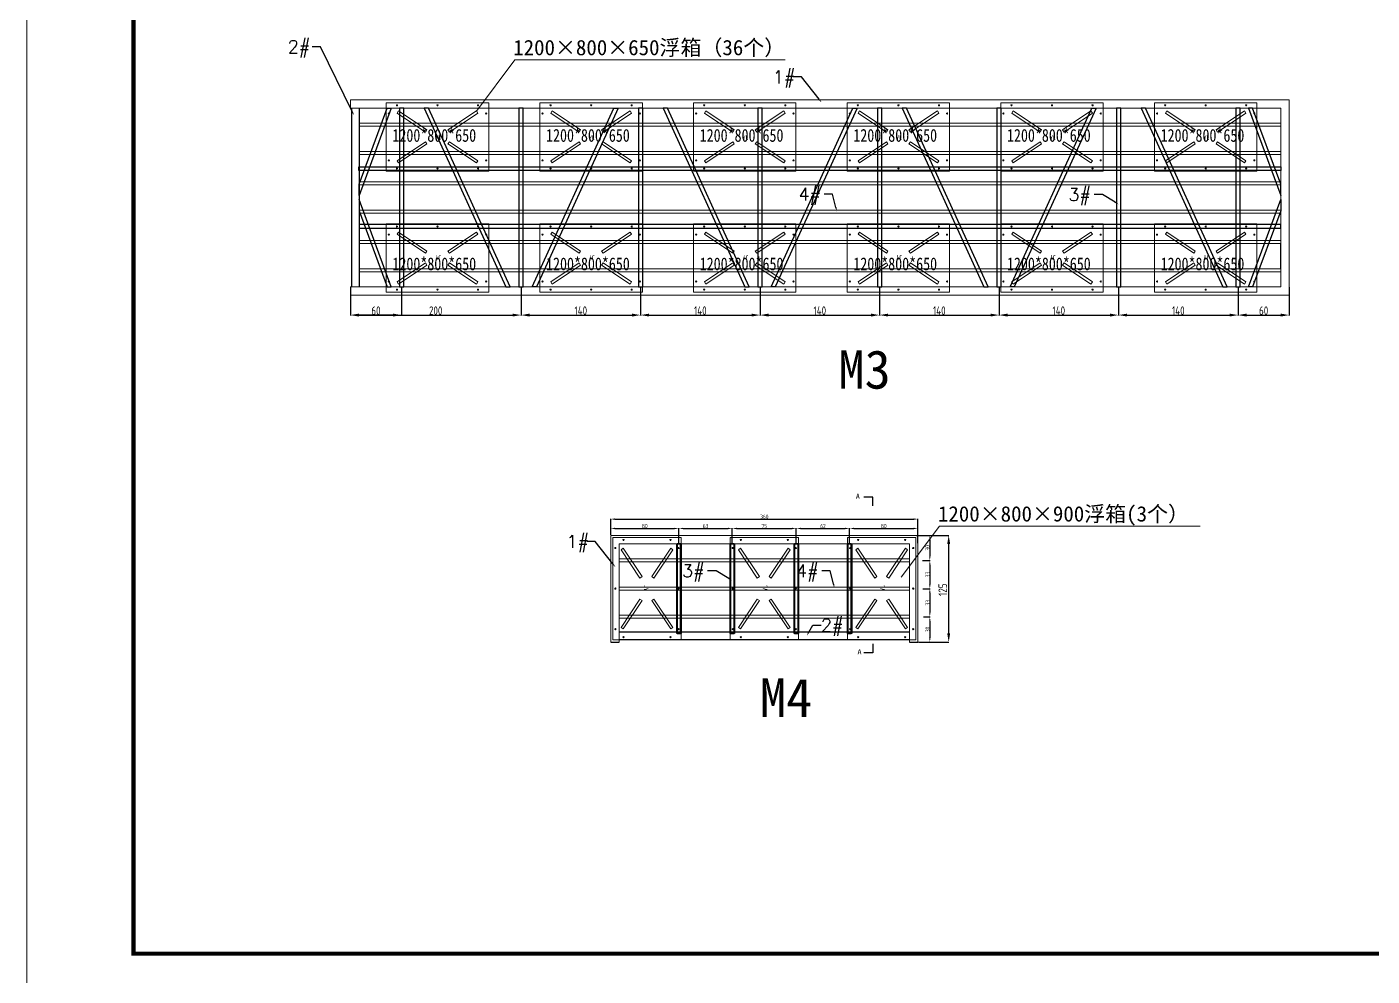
# Model space of a CAD drawing. Header units: inches. Extents: x 23 to 68, y 10 to 115.
# Drawn here: x 23.29 to 39.05, y 31.25 to 42.37 of the extents above; entities that cross this region are included whole.
import ezdxf
from ezdxf import colors
from ezdxf.entities.mleader import LeaderData, LeaderLine
from ezdxf.math import Vec2, Vec3

# ---------------------------------------------------------------- set-up
doc = ezdxf.new("R2010")
doc.units = ezdxf.units.IN
doc.header["$LTSCALE"] = 1000
doc.header["$MEASUREMENT"] = 0
for name, color, linetype, lineweight in [('00标注文字', 2, 'Continuous', 15), ('浮箱', 160, 'Continuous', 20), ('铝主梁', 3, 'Continuous', 9), ('铝龙骨', 7, 'Continuous', 9)]:
    doc.layers.add(name, color=color, linetype=linetype, lineweight=lineweight)
for name, color, linetype in [('PUB_TEXT', 7, 'Continuous'), ('卡槽', 242, 'Continuous'), ('图框', 7, 'Continuous'), ('标注', 3, 'Continuous'), ('浮箱名称', 3, 'Continuous'), ('连接端梁', 130, 'Continuous'), ('铝横梁', 220, 'Continuous')]:
    doc.layers.add(name, color=color, linetype=linetype)
doc.styles.get("Standard").update_dxf_attribs({"font": 'txt', "bigfont": 'gbcbig.shx'})
doc.styles.add('TSSD_Dimension', font='tssdeng.shx', dxfattribs={"width": 0.8, "bigfont": 'hztxt.shx'})
doc.styles.add('黑体', font='')
doc.styles.get('黑体').set_extended_font_data('SimHei')
doc.dimstyles.new('TSSD_200_1_3.5$TCH', dxfattribs={"dimtxt": 0.1, "dimasz": 0.1, "dimexe": 0.0025, "dimexo": 0.00625, "dimgap": 0.0025, "dimtad": 1, "dimdec": 0, "dimlfac": 100, "dimzin": 0, "dimdsep": 46, "dimtxsty": 'TSSD_Dimension', "dimcen": 0, "dimdle": 0.0025, "dimclrd": 3, "dimclre": 3, "dimclrt": 7, "dimadec": 1, "dimazin": 0, "dimtfac": 1, "dimtdec": 0, "dimtix": 1, "dimtmove": 2, "dimatfit": 3, "dimfxl": 5, "dimfxlon": 1, "dimtolj": 1, "dimtzin": 0, "dimarcsym": 0})
doc.dimstyles.new('副本 TSSD_200_1_3.5小', dxfattribs={"dimtxt": 0.05, "dimasz": 0.05, "dimexe": 0.0025, "dimexo": 0.00625, "dimgap": 0.0025, "dimtad": 1, "dimdec": 0, "dimlfac": 100, "dimzin": 0, "dimdsep": 46, "dimtxsty": 'TSSD_Dimension', "dimcen": 0, "dimdle": 0.0025, "dimclrd": 3, "dimclre": 3, "dimclrt": 7, "dimadec": 1, "dimazin": 0, "dimtfac": 1, "dimtdec": 0, "dimtix": 1, "dimtmove": 2, "dimatfit": 3, "dimfxl": 5, "dimfxlon": 1, "dimtolj": 1, "dimtzin": 0, "dimarcsym": 0})

# ---------------------------------------------------------------- blocks, each defined once
blk = doc.blocks.new('*D148')
at = {"color": 3, "lineweight": -2, "transparency": 16777216}
for p, q in [((27.08, 39.32), (27.08, 38.99)), ((27.68, 39.32), (27.68, 38.99)), ((27.58, 38.993), (27.18, 38.993))]:
    blk.add_line(p, q, dxfattribs=at)
at = {"color": 3, "transparency": 16777216}
for points in [[(27.18, 39.01), (27.18, 38.976), (27.08, 38.993)], [(27.58, 39.01), (27.58, 38.976), (27.68, 38.993)]]:
    blk.add_solid(points, dxfattribs=at)
at = {"layer": 'Defpoints', "color": 0, "transparency": 16777216}
for p in [(27.08, 39.326), (27.68, 39.326), (27.08, 38.993)]:
    blk.add_point(p, dxfattribs=at)
at = {"color": 7, "transparency": 16777216, "insert": (27.38, 39.045), "char_height": 0.1, "attachment_point": 5, "style": 'TSSD_Dimension'}
blk.add_mtext('\\A1;60', dxfattribs=at)
blk = doc.blocks.new('*D149')
at = {"color": 3, "lineweight": -2, "transparency": 16777216}
for p, q in [((27.08, 39.32), (27.08, 38.99)), ((29.08, 39.32), (29.08, 38.99)), ((27.18, 38.993), (28.98, 38.993))]:
    blk.add_line(p, q, dxfattribs=at)
at = {"color": 3, "transparency": 16777216}
for points in [[(27.18, 39.01), (27.18, 38.976), (27.08, 38.993)], [(28.98, 39.01), (28.98, 38.976), (29.08, 38.993)]]:
    blk.add_solid(points, dxfattribs=at)
at = {"layer": 'Defpoints', "color": 0, "transparency": 16777216}
for p in [(27.08, 39.326), (29.08, 39.326), (29.08, 38.993)]:
    blk.add_point(p, dxfattribs=at)
at = {"color": 7, "transparency": 16777216, "insert": (28.08, 39.045), "char_height": 0.1, "attachment_point": 5, "style": 'TSSD_Dimension'}
blk.add_mtext('\\A1;200', dxfattribs=at)
blk = doc.blocks.new('*D150')
at = {"color": 3, "lineweight": -2, "transparency": 16777216}
for p, q in [((29.08, 39.32), (29.08, 38.99)), ((30.48, 39.32), (30.48, 38.99)), ((29.18, 38.993), (30.38, 38.993))]:
    blk.add_line(p, q, dxfattribs=at)
at = {"color": 3, "transparency": 16777216}
for points in [[(29.18, 39.01), (29.18, 38.976), (29.08, 38.993)], [(30.38, 39.01), (30.38, 38.976), (30.48, 38.993)]]:
    blk.add_solid(points, dxfattribs=at)
at = {"layer": 'Defpoints', "color": 0, "transparency": 16777216}
for p in [(29.08, 39.326), (30.48, 39.326), (30.48, 38.993)]:
    blk.add_point(p, dxfattribs=at)
at = {"color": 7, "transparency": 16777216, "insert": (29.78, 39.045), "char_height": 0.1, "attachment_point": 5, "style": 'TSSD_Dimension'}
blk.add_mtext('\\A1;140', dxfattribs=at)
blk = doc.blocks.new('*D151')
at = {"color": 3, "lineweight": -2, "transparency": 16777216}
for p, q in [((30.48, 39.32), (30.48, 38.99)), ((31.88, 39.32), (31.88, 38.99)), ((30.58, 38.993), (31.78, 38.993))]:
    blk.add_line(p, q, dxfattribs=at)
at = {"color": 3, "transparency": 16777216}
for points in [[(30.58, 39.01), (30.58, 38.976), (30.48, 38.993)], [(31.78, 39.01), (31.78, 38.976), (31.88, 38.993)]]:
    blk.add_solid(points, dxfattribs=at)
at = {"layer": 'Defpoints', "color": 0, "transparency": 16777216}
for p in [(30.48, 39.326), (31.88, 39.326), (31.88, 38.993)]:
    blk.add_point(p, dxfattribs=at)
at = {"color": 7, "transparency": 16777216, "insert": (31.18, 39.045), "char_height": 0.1, "attachment_point": 5, "style": 'TSSD_Dimension'}
blk.add_mtext('\\A1;140', dxfattribs=at)
blk = doc.blocks.new('*D152')
at = {"color": 3, "lineweight": -2, "transparency": 16777216}
for p, q in [((31.88, 39.32), (31.88, 38.99)), ((33.28, 39.32), (33.28, 38.99)), ((31.98, 38.993), (33.18, 38.993))]:
    blk.add_line(p, q, dxfattribs=at)
at = {"color": 3, "transparency": 16777216}
for points in [[(31.98, 39.01), (31.98, 38.976), (31.88, 38.993)], [(33.18, 39.01), (33.18, 38.976), (33.28, 38.993)]]:
    blk.add_solid(points, dxfattribs=at)
at = {"layer": 'Defpoints', "color": 0, "transparency": 16777216}
for p in [(31.88, 39.326), (33.28, 39.326), (33.28, 38.993)]:
    blk.add_point(p, dxfattribs=at)
at = {"color": 7, "transparency": 16777216, "insert": (32.58, 39.045), "char_height": 0.1, "attachment_point": 5, "style": 'TSSD_Dimension'}
blk.add_mtext('\\A1;140', dxfattribs=at)
blk = doc.blocks.new('*D153')
at = {"color": 3, "lineweight": -2, "transparency": 16777216}
for p, q in [((33.28, 39.32), (33.28, 38.99)), ((34.68, 39.32), (34.68, 38.99)), ((33.38, 38.993), (34.58, 38.993))]:
    blk.add_line(p, q, dxfattribs=at)
at = {"color": 3, "transparency": 16777216}
for points in [[(33.38, 39.01), (33.38, 38.976), (33.28, 38.993)], [(34.58, 39.01), (34.58, 38.976), (34.68, 38.993)]]:
    blk.add_solid(points, dxfattribs=at)
at = {"layer": 'Defpoints', "color": 0, "transparency": 16777216}
for p in [(33.28, 39.326), (34.68, 39.326), (34.68, 38.993)]:
    blk.add_point(p, dxfattribs=at)
at = {"color": 7, "transparency": 16777216, "insert": (33.98, 39.045), "char_height": 0.1, "attachment_point": 5, "style": 'TSSD_Dimension'}
blk.add_mtext('\\A1;140', dxfattribs=at)
blk = doc.blocks.new('*D154')
at = {"color": 3, "lineweight": -2, "transparency": 16777216}
for p, q in [((34.68, 39.32), (34.68, 38.99)), ((36.08, 39.32), (36.08, 38.99)), ((34.78, 38.993), (35.98, 38.993))]:
    blk.add_line(p, q, dxfattribs=at)
at = {"color": 3, "transparency": 16777216}
for points in [[(34.78, 39.01), (34.78, 38.976), (34.68, 38.993)], [(35.98, 39.01), (35.98, 38.976), (36.08, 38.993)]]:
    blk.add_solid(points, dxfattribs=at)
at = {"layer": 'Defpoints', "color": 0, "transparency": 16777216}
for p in [(34.68, 39.326), (36.08, 39.326), (36.08, 38.993)]:
    blk.add_point(p, dxfattribs=at)
at = {"color": 7, "transparency": 16777216, "insert": (35.38, 39.045), "char_height": 0.1, "attachment_point": 5, "style": 'TSSD_Dimension'}
blk.add_mtext('\\A1;140', dxfattribs=at)
blk = doc.blocks.new('*D155')
at = {"color": 3, "lineweight": -2, "transparency": 16777216}
for p, q in [((36.08, 39.32), (36.08, 38.99)), ((37.48, 39.32), (37.48, 38.99)), ((36.18, 38.993), (37.38, 38.993))]:
    blk.add_line(p, q, dxfattribs=at)
at = {"color": 3, "transparency": 16777216}
for points in [[(36.18, 39.01), (36.18, 38.976), (36.08, 38.993)], [(37.38, 39.01), (37.38, 38.976), (37.48, 38.993)]]:
    blk.add_solid(points, dxfattribs=at)
at = {"layer": 'Defpoints', "color": 0, "transparency": 16777216}
for p in [(36.08, 39.326), (37.48, 39.326), (37.48, 38.993)]:
    blk.add_point(p, dxfattribs=at)
at = {"color": 7, "transparency": 16777216, "insert": (36.78, 39.045), "char_height": 0.1, "attachment_point": 5, "style": 'TSSD_Dimension'}
blk.add_mtext('\\A1;140', dxfattribs=at)
blk = doc.blocks.new('*D156')
at = {"color": 3, "lineweight": -2, "transparency": 16777216}
for p, q in [((37.48, 39.32), (37.48, 38.99)), ((38.08, 39.32), (38.08, 38.99)), ((37.58, 38.993), (37.98, 38.993))]:
    blk.add_line(p, q, dxfattribs=at)
at = {"color": 3, "transparency": 16777216}
for points in [[(37.58, 39.01), (37.58, 38.976), (37.48, 38.993)], [(37.98, 39.01), (37.98, 38.976), (38.08, 38.993)]]:
    blk.add_solid(points, dxfattribs=at)
at = {"layer": 'Defpoints', "color": 0, "transparency": 16777216}
for p in [(37.48, 39.326), (38.08, 39.326), (38.08, 38.993)]:
    blk.add_point(p, dxfattribs=at)
at = {"color": 7, "transparency": 16777216, "insert": (37.78, 39.045), "char_height": 0.1, "attachment_point": 5, "style": 'TSSD_Dimension'}
blk.add_mtext('\\A1;60', dxfattribs=at)
blk = doc.blocks.new('*D160')
at = {"color": 3, "lineweight": -2, "transparency": 16777216}
for p, q in [((30.13, 36.419), (30.13, 36.605)), ((30.18, 36.602), (33.68, 36.602)), ((33.73, 36.419), (33.73, 36.605))]:
    blk.add_line(p, q, dxfattribs=at)
at = {"color": 3, "transparency": 16777216}
for points in [[(30.18, 36.611), (30.18, 36.594), (30.13, 36.602)], [(33.68, 36.611), (33.68, 36.594), (33.73, 36.602)]]:
    blk.add_solid(points, dxfattribs=at)
at = {"layer": 'Defpoints', "color": 0, "transparency": 16777216}
for p in [(33.73, 36.602), (30.13, 36.412), (33.73, 36.412)]:
    blk.add_point(p, dxfattribs=at)
at = {"color": 7, "transparency": 16777216, "insert": (31.93, 36.63), "char_height": 0.05, "attachment_point": 5, "style": 'TSSD_Dimension'}
blk.add_mtext('\\A1;360', dxfattribs=at)
blk = doc.blocks.new('*D161')
at = {"color": 3, "lineweight": -2, "transparency": 16777216}
for p, q in [((30.13, 36.419), (30.13, 36.496)), ((30.18, 36.493), (30.879, 36.493)), ((30.929, 36.319), (30.929, 36.496))]:
    blk.add_line(p, q, dxfattribs=at)
at = {"color": 3, "transparency": 16777216}
for points in [[(30.18, 36.501), (30.18, 36.485), (30.13, 36.493)], [(30.879, 36.501), (30.879, 36.485), (30.929, 36.493)]]:
    blk.add_solid(points, dxfattribs=at)
at = {"layer": 'Defpoints', "color": 0, "transparency": 16777216}
for p in [(30.13, 36.412), (30.929, 36.493), (30.929, 36.312)]:
    blk.add_point(p, dxfattribs=at)
at = {"color": 7, "transparency": 16777216, "insert": (30.53, 36.521), "char_height": 0.05, "attachment_point": 5, "style": 'TSSD_Dimension'}
blk.add_mtext('\\A1;80', dxfattribs=at)
blk = doc.blocks.new('*D162')
at = {"color": 3, "lineweight": -2, "transparency": 16777216}
for p, q in [((30.929, 36.319), (30.929, 36.496)), ((30.979, 36.493), (31.505, 36.493)), ((31.555, 36.319), (31.555, 36.496))]:
    blk.add_line(p, q, dxfattribs=at)
at = {"color": 3, "transparency": 16777216}
for points in [[(30.979, 36.501), (30.979, 36.485), (30.929, 36.493)], [(31.505, 36.501), (31.505, 36.485), (31.555, 36.493)]]:
    blk.add_solid(points, dxfattribs=at)
at = {"layer": 'Defpoints', "color": 0, "transparency": 16777216}
for p in [(31.555, 36.493), (30.929, 36.312), (31.555, 36.312)]:
    blk.add_point(p, dxfattribs=at)
at = {"color": 7, "transparency": 16777216, "insert": (31.242, 36.521), "char_height": 0.05, "attachment_point": 5, "style": 'TSSD_Dimension'}
blk.add_mtext('\\A1;63', dxfattribs=at)
blk = doc.blocks.new('*D163')
at = {"color": 3, "lineweight": -2, "transparency": 16777216}
for p, q in [((31.555, 36.319), (31.555, 36.496)), ((31.605, 36.493), (32.255, 36.493)), ((32.305, 36.319), (32.305, 36.496))]:
    blk.add_line(p, q, dxfattribs=at)
at = {"color": 3, "transparency": 16777216}
for points in [[(31.605, 36.501), (31.605, 36.485), (31.555, 36.493)], [(32.255, 36.501), (32.255, 36.485), (32.305, 36.493)]]:
    blk.add_solid(points, dxfattribs=at)
at = {"layer": 'Defpoints', "color": 0, "transparency": 16777216}
for p in [(32.305, 36.493), (31.555, 36.312), (32.305, 36.312)]:
    blk.add_point(p, dxfattribs=at)
at = {"color": 7, "transparency": 16777216, "insert": (31.93, 36.521), "char_height": 0.05, "attachment_point": 5, "style": 'TSSD_Dimension'}
blk.add_mtext('\\A1;75', dxfattribs=at)
blk = doc.blocks.new('*D164')
at = {"color": 3, "lineweight": -2, "transparency": 16777216}
for p, q in [((32.305, 36.319), (32.305, 36.496)), ((32.355, 36.493), (32.879, 36.493)), ((32.929, 36.319), (32.929, 36.496))]:
    blk.add_line(p, q, dxfattribs=at)
at = {"color": 3, "transparency": 16777216}
for points in [[(32.355, 36.501), (32.355, 36.485), (32.305, 36.493)], [(32.879, 36.501), (32.879, 36.485), (32.929, 36.493)]]:
    blk.add_solid(points, dxfattribs=at)
at = {"layer": 'Defpoints', "color": 0, "transparency": 16777216}
for p in [(32.929, 36.493), (32.305, 36.312), (32.929, 36.312)]:
    blk.add_point(p, dxfattribs=at)
at = {"color": 7, "transparency": 16777216, "insert": (32.617, 36.521), "char_height": 0.05, "attachment_point": 5, "style": 'TSSD_Dimension'}
blk.add_mtext('\\A1;62', dxfattribs=at)
blk = doc.blocks.new('*D165')
at = {"color": 3, "lineweight": -2, "transparency": 16777216}
for p, q in [((32.929, 36.319), (32.929, 36.496)), ((32.979, 36.493), (33.68, 36.493)), ((33.73, 36.319), (33.73, 36.496))]:
    blk.add_line(p, q, dxfattribs=at)
at = {"color": 3, "transparency": 16777216}
for points in [[(32.979, 36.501), (32.979, 36.485), (32.929, 36.493)], [(33.68, 36.501), (33.68, 36.485), (33.73, 36.493)]]:
    blk.add_solid(points, dxfattribs=at)
at = {"layer": 'Defpoints', "color": 0, "transparency": 16777216}
for p in [(33.73, 36.493), (32.929, 36.312), (33.73, 36.313)]:
    blk.add_point(p, dxfattribs=at)
at = {"color": 7, "transparency": 16777216, "insert": (33.33, 36.521), "char_height": 0.05, "attachment_point": 5, "style": 'TSSD_Dimension'}
blk.add_mtext('\\A1;80', dxfattribs=at)
blk = doc.blocks.new('*D157')
at = {"color": 3, "lineweight": -2, "transparency": 16777216}
for p, q in [((33.712, 36.412), (33.872, 36.412)), ((33.869, 36.362), (33.869, 36.167)), ((33.785, 36.117), (33.872, 36.117))]:
    blk.add_line(p, q, dxfattribs=at)
at = {"color": 3, "transparency": 16777216}
for points in [[(33.861, 36.362), (33.877, 36.362), (33.869, 36.412)], [(33.861, 36.167), (33.877, 36.167), (33.869, 36.117)]]:
    blk.add_solid(points, dxfattribs=at)
at = {"layer": 'Defpoints', "color": 0, "transparency": 16777216}
for p in [(33.705, 36.412), (33.778, 36.117), (33.869, 36.117)]:
    blk.add_point(p, dxfattribs=at)
at = {"color": 7, "transparency": 16777216, "insert": (33.842, 36.265), "char_height": 0.05, "attachment_point": 5, "rotation": 90, "style": 'TSSD_Dimension'}
blk.add_mtext('\\A1;30', dxfattribs=at)
blk = doc.blocks.new('*D158')
at = {"color": 3, "lineweight": -2, "transparency": 16777216}
for p, q in [((33.785, 36.117), (33.872, 36.117)), ((33.869, 36.067), (33.869, 35.837)), ((33.787, 35.787), (33.872, 35.787))]:
    blk.add_line(p, q, dxfattribs=at)
at = {"color": 3, "transparency": 16777216}
for points in [[(33.861, 36.067), (33.877, 36.067), (33.869, 36.117)], [(33.861, 35.837), (33.877, 35.837), (33.869, 35.787)]]:
    blk.add_solid(points, dxfattribs=at)
at = {"layer": 'Defpoints', "color": 0, "transparency": 16777216}
for p in [(33.778, 36.117), (33.781, 35.787), (33.869, 35.787)]:
    blk.add_point(p, dxfattribs=at)
at = {"color": 7, "transparency": 16777216, "insert": (33.842, 35.952), "char_height": 0.05, "attachment_point": 5, "rotation": 90, "style": 'TSSD_Dimension'}
blk.add_mtext('\\A1;33', dxfattribs=at)
blk = doc.blocks.new('*D159')
at = {"color": 3, "lineweight": -2, "transparency": 16777216}
for p, q in [((33.787, 35.787), (33.872, 35.787)), ((33.869, 35.737), (33.869, 35.507)), ((33.794, 35.457), (33.872, 35.457))]:
    blk.add_line(p, q, dxfattribs=at)
at = {"color": 3, "transparency": 16777216}
for points in [[(33.861, 35.737), (33.877, 35.737), (33.869, 35.787)], [(33.861, 35.507), (33.877, 35.507), (33.869, 35.457)]]:
    blk.add_solid(points, dxfattribs=at)
at = {"layer": 'Defpoints', "color": 0, "transparency": 16777216}
for p in [(33.781, 35.787), (33.787, 35.457), (33.869, 35.457)]:
    blk.add_point(p, dxfattribs=at)
at = {"color": 7, "transparency": 16777216, "insert": (33.842, 35.622), "char_height": 0.05, "attachment_point": 5, "rotation": 90, "style": 'TSSD_Dimension'}
blk.add_mtext('\\A1;33', dxfattribs=at)
blk = doc.blocks.new('*D166')
at = {"color": 3, "lineweight": -2, "transparency": 16777216}
for p, q in [((33.794, 35.457), (33.872, 35.457)), ((33.869, 35.407), (33.869, 35.212)), ((33.737, 35.162), (33.872, 35.162))]:
    blk.add_line(p, q, dxfattribs=at)
at = {"color": 3, "transparency": 16777216}
for points in [[(33.861, 35.407), (33.877, 35.407), (33.869, 35.457)], [(33.861, 35.212), (33.877, 35.212), (33.869, 35.162)]]:
    blk.add_solid(points, dxfattribs=at)
at = {"layer": 'Defpoints', "color": 0, "transparency": 16777216}
for p in [(33.787, 35.457), (33.73, 35.162), (33.869, 35.162)]:
    blk.add_point(p, dxfattribs=at)
at = {"color": 7, "transparency": 16777216, "insert": (33.842, 35.31), "char_height": 0.05, "attachment_point": 5, "rotation": 90, "style": 'TSSD_Dimension'}
blk.add_mtext('\\A1;30', dxfattribs=at)
blk = doc.blocks.new('*D200')
at = {"color": 3, "lineweight": -2, "transparency": 16777216}
for p, q in [((33.875, 36.412), (34.092, 36.412)), ((34.09, 35.262), (34.09, 36.312)), ((33.875, 35.162), (34.092, 35.162))]:
    blk.add_line(p, q, dxfattribs=at)
at = {"color": 3, "transparency": 16777216}
for points in [[(34.073, 36.312), (34.107, 36.312), (34.09, 36.412)], [(34.073, 35.262), (34.107, 35.262), (34.09, 35.162)]]:
    blk.add_solid(points, dxfattribs=at)
at = {"layer": 'Defpoints', "color": 0, "transparency": 16777216}
for p in [(33.869, 36.412), (34.09, 36.412), (33.869, 35.162)]:
    blk.add_point(p, dxfattribs=at)
at = {"color": 7, "transparency": 16777216, "insert": (34.02, 35.775), "char_height": 0.1, "attachment_point": 5, "rotation": 90, "style": 'TSSD_Dimension'}
blk.add_mtext('\\A1;125', dxfattribs=at)
blk = doc.blocks.new('$matou$00000186')
for points in [[(-600, 400), (600, 400), (600, -400), (-600, -400)], [(-456, 304), (-472, 279), (-140, 57), (-123, 82)], [(456, 304), (472, 279), (140, 57), (123, 82)], [(-456, -304), (-472, -279), (-140, -57), (-123, -82)], [(456, -304), (472, -279), (140, -57), (123, -82)]]:
    blk.add_lwpolyline(points, close=True)
for centre in [(-475, 370), (0, 370), (475, 370), (-570, 275), (570, 275), (-570, -275), (570, -275), (-475, -370), (0, -370), (475, -370)]:
    blk.add_circle(centre, 7)
at = {"layer": 'PUB_TEXT', "style": '黑体', "width": 0.8}
blk.add_text('JY', height=52.6, dxfattribs=at).set_placement((-44, -35))

msp = doc.modelspace()

# ---------------------------------------------------------------- linework, layer by layer
at = {"linetype": 'Continuous', "lineweight": 18, "const_width": 0.05}
msp.add_lwpolyline([(24.541, 51.51), (53.101, 51.51), (53.101, 31.51), (24.541, 31.51)], close=True, dxfattribs=at)
for points in [[(37.98, 39.536), (37.98, 39.831)], [(33.2, 36.756), (33.2, 36.861), (33.097, 36.861)], [(33.2, 35.139), (33.2, 35.034), (33.097, 35.034)]]:
    msp.add_lwpolyline(points)
at = {"color": 3}
for points in [[(30.13, 35.162), (30.23, 35.162)], [(33.63, 35.162), (33.73, 35.162)]]:
    msp.add_lwpolyline(points, dxfattribs=at)
at = {"layer": '00标注文字'}
for points in [[(28.557, 41.384), (29.007, 41.984), (32.176, 41.984)], [(33.533, 35.921), (33.983, 36.521), (37.036, 36.521)]]:
    msp.add_lwpolyline(points, dxfattribs=at)
at = {"layer": '卡槽', "color": 22, "ltscale": 5000}
for points in [[(37.98, 40.729), (37.98, 40.689), (27.18, 40.689), (27.18, 40.729)], [(37.98, 40.013), (37.98, 40.053), (27.185, 40.053), (27.185, 40.013)]]:
    msp.add_lwpolyline(points, close=True, dxfattribs=at)
at = {"layer": '卡槽'}
for points in [[(30.909, 35.262), (30.949, 35.262), (30.949, 36.312), (30.909, 36.312)], [(31.535, 35.262), (31.575, 35.262), (31.575, 36.312), (31.535, 36.312)], [(32.285, 35.262), (32.325, 35.262), (32.325, 36.312), (32.285, 36.312)], [(32.909, 35.262), (32.949, 35.262), (32.949, 36.312), (32.909, 36.312)]]:
    msp.add_lwpolyline(points, close=True, dxfattribs=at)
at = {"layer": '图框', "color": 7, "linetype": 'Continuous', "lineweight": 18, "flags": 128}
msp.add_lwpolyline([(23.291, 52.01), (53.644, 52.01), (53.644, 31.01), (23.291, 31.01)], close=True, dxfattribs=at)
at = {"layer": '连接端梁'}
for p, q in [((30.23, 35.282), (33.63, 35.282)), ((30.23, 35.192), (33.63, 35.192))]:
    msp.add_line(p, q, dxfattribs=at)
for points in [[(27.095, 41.416), (27.095, 39.326)], [(27.185, 41.416), (27.185, 39.326)]]:
    msp.add_lwpolyline(points, dxfattribs=at)
at = {"layer": '铝主梁'}
for p, q in [((27.08, 41.516), (38.08, 41.516)), ((38.08, 41.516), (38.08, 39.226)), ((27.08, 41.416), (37.98, 41.416)), ((37.98, 41.416), (37.98, 39.326)), ((37.98, 39.326), (27.08, 39.326)), ((38.08, 39.226), (27.08, 39.226)), ((33.73, 36.412), (30.13, 36.412)), ((30.13, 36.412), (30.13, 35.162)), ((33.73, 35.162), (33.73, 36.412)), ((33.63, 36.312), (30.23, 36.312)), ((30.23, 36.312), (30.23, 35.162)), ((33.63, 35.162), (33.63, 36.312))]:
    msp.add_line(p, q, dxfattribs=at)
for points in [[(27.08, 41.516), (27.08, 41.416)], [(27.08, 39.326), (27.08, 39.226)]]:
    msp.add_lwpolyline(points, dxfattribs=at)
at = {"layer": '铝横梁', "color": 243}
for points in [[(27.56, 41.416), (27.185, 40.395), (27.185, 40.529), (27.51, 41.416)], [(27.655, 41.416), (27.655, 39.326), (27.705, 39.326), (27.705, 41.416)], [(27.945, 41.416), (28.902, 39.326), (28.952, 39.326), (27.995, 41.416)], [(29.055, 41.416), (29.055, 39.326), (29.105, 39.326), (29.105, 41.416)], [(30.216, 41.416), (29.259, 39.326), (29.209, 39.326), (30.166, 41.416)], [(30.455, 41.416), (30.455, 39.326), (30.505, 39.326), (30.505, 41.416)], [(30.745, 41.416), (31.702, 39.326), (31.752, 39.326), (30.795, 41.416)], [(31.855, 41.416), (31.855, 39.326), (31.905, 39.326), (31.905, 41.416)], [(33.016, 41.416), (32.059, 39.326), (32.009, 39.326), (32.966, 41.416)], [(33.255, 41.416), (33.255, 39.326), (33.305, 39.326), (33.305, 41.416)], [(33.545, 41.416), (34.502, 39.326), (34.552, 39.326), (33.595, 41.416)], [(34.655, 41.416), (34.655, 39.326), (34.705, 39.326), (34.705, 41.416)], [(35.816, 41.416), (34.859, 39.326), (34.809, 39.326), (35.766, 41.416)], [(36.055, 41.416), (36.055, 39.326), (36.105, 39.326), (36.105, 41.416)], [(36.345, 41.416), (37.302, 39.326), (37.352, 39.326), (36.395, 41.416)], [(37.455, 41.416), (37.455, 39.326), (37.505, 39.326), (37.505, 41.416)], [(37.601, 41.416), (37.98, 40.395), (37.98, 40.529), (37.651, 41.416)], [(27.56, 39.326), (27.185, 40.347), (27.185, 40.213), (27.51, 39.326)], [(37.601, 39.326), (37.98, 40.347), (37.98, 40.213), (37.651, 39.326)], [(30.954, 36.312), (30.954, 35.262), (30.904, 35.262), (30.904, 36.312)], [(31.58, 36.312), (31.58, 35.262), (31.53, 35.262), (31.53, 36.312)], [(32.33, 36.312), (32.33, 35.262), (32.28, 35.262), (32.28, 36.312)], [(32.954, 36.312), (32.954, 35.262), (32.904, 35.262), (32.904, 36.312)]]:
    msp.add_lwpolyline(points, close=True, dxfattribs=at)
at = {"layer": '铝龙骨', "color": 0}
for points in [[(27.185, 41.241), (27.185, 41.206), (37.98, 41.206), (37.98, 41.241)], [(27.185, 40.911), (27.185, 40.876), (37.98, 40.876), (37.98, 40.911)], [(27.185, 40.518), (27.185, 40.553), (37.98, 40.553), (37.98, 40.518)], [(27.185, 40.188), (27.185, 40.223), (37.98, 40.223), (37.98, 40.188)], [(27.185, 39.831), (27.185, 39.866), (37.98, 39.866), (37.98, 39.831)], [(27.185, 39.501), (27.185, 39.536), (37.98, 39.536), (37.98, 39.501)], [(33.63, 36.1), (33.63, 36.135), (30.23, 36.135), (30.23, 36.1)], [(33.63, 35.77), (33.63, 35.805), (30.23, 35.805), (30.23, 35.77)], [(33.63, 35.44), (33.63, 35.475), (30.23, 35.475), (30.23, 35.44)]]:
    msp.add_lwpolyline(points, close=True, dxfattribs=at)

# ---------------------------------------------------------------- block references
at = {"layer": '浮箱', "xscale": 0.001, "zscale": 0.001}
for p, yscale, rotation in [((28.101, 41.081), -0.001, 180), ((29.901, 41.081), -0.001, 180), ((31.701, 41.081), -0.001, 180), ((33.501, 41.081), -0.001, 180), ((35.301, 41.081), -0.001, 180), ((37.101, 41.081), -0.001, 180), ((28.101, 39.661), 0.001, 180), ((29.901, 39.661), 0.001, 180), ((31.701, 39.661), 0.001, 180), ((33.501, 39.661), 0.001, 180), ((35.301, 39.661), 0.001, 180), ((37.101, 39.661), 0.001, 180), ((30.555, 35.788), 0.001, 270), ((31.93, 35.788), -0.001, 270), ((33.305, 35.788), -0.001, 270)]:
    msp.add_blockref('$matou$00000186', p, dxfattribs=dict(at, yscale=yscale, rotation=rotation))

# ---------------------------------------------------------------- texts
at = {"layer": '00标注文字', "lineweight": 0, "style": '黑体'}
for s, p in [('1200×800×650浮箱（36个）', (28.988, 42.038)), ('1200×800×900浮箱(3个）', (33.964, 36.574))]:
    msp.add_text(s, height=0.18, dxfattribs=at).set_placement(p)
at = {"layer": 'PUB_TEXT', "style": '黑体'}
for s, height, p in [('M3', 0.4506, (32.798, 38.131)), ('A', 0.0601, (33.002, 36.84)), ('A', 0.0601, (33.022, 35.018)), ('M4', 0.4506, (31.879, 34.285))]:
    msp.add_text(s, height=height, dxfattribs=at).set_placement(p)
at = {"layer": '浮箱名称', "style": '黑体', "width": 0.8}
for p in [(27.573, 41.024), (29.373, 41.024), (31.173, 41.024), (32.973, 41.024), (34.773, 41.024), (36.573, 41.024), (27.573, 39.518), (29.373, 39.518), (31.173, 39.518), (32.973, 39.518), (34.773, 39.518), (36.573, 39.518)]:
    msp.add_text('1200*800*650', height=0.15021, dxfattribs=at).set_placement(p)

# ---------------------------------------------------------------- dimensions: what is measured, and where the dimension line sits
for p1, p2, distance, dimstyle, picture, middle in [((27.68, 39.326), (27.08, 39.326), 0.333, 'TSSD_200_1_3.5$TCH', '*D148', (27.38, 39.045)), ((30.13, 36.412), (33.73, 36.412), 0.19, '副本 TSSD_200_1_3.5小', '*D160', (31.93, 36.63))]:
    dim = msp.add_aligned_dim(p1=p1, p2=p2, distance=distance, dimstyle=dimstyle)
    dim.commit()
    dim.dimension.update_dxf_attribs({"geometry": picture, "text_midpoint": middle})
for base, p1, p2, dimstyle, picture, middle in [((29.08, 38.993), (27.08, 39.326), (29.08, 39.326), 'TSSD_200_1_3.5$TCH', '*D149', (28.08, 39.045)), ((30.48, 38.993), (29.08, 39.326), (30.48, 39.326), 'TSSD_200_1_3.5$TCH', '*D150', (29.78, 39.045)), ((31.88, 38.993), (30.48, 39.326), (31.88, 39.326), 'TSSD_200_1_3.5$TCH', '*D151', (31.18, 39.045)), ((33.28, 38.993), (31.88, 39.326), (33.28, 39.326), 'TSSD_200_1_3.5$TCH', '*D152', (32.58, 39.045)), ((34.68, 38.993), (33.28, 39.326), (34.68, 39.326), 'TSSD_200_1_3.5$TCH', '*D153', (33.98, 39.045)), ((36.08, 38.993), (34.68, 39.326), (36.08, 39.326), 'TSSD_200_1_3.5$TCH', '*D154', (35.38, 39.045)), ((37.48, 38.993), (36.08, 39.326), (37.48, 39.326), 'TSSD_200_1_3.5$TCH', '*D155', (36.78, 39.045)), ((38.08, 38.993), (37.48, 39.326), (38.08, 39.326), 'TSSD_200_1_3.5$TCH', '*D156', (37.78, 39.045)), ((30.929, 36.493), (30.13, 36.412), (30.929, 36.312), '副本 TSSD_200_1_3.5小', '*D161', (30.53, 36.521)), ((31.555, 36.493), (30.929, 36.312), (31.555, 36.312), '副本 TSSD_200_1_3.5小', '*D162', (31.242, 36.521)), ((32.305, 36.493), (31.555, 36.312), (32.305, 36.312), '副本 TSSD_200_1_3.5小', '*D163', (31.93, 36.521)), ((32.929, 36.493), (32.305, 36.312), (32.929, 36.312), '副本 TSSD_200_1_3.5小', '*D164', (32.617, 36.521)), ((33.73, 36.493), (32.929, 36.312), (33.73, 36.313), '副本 TSSD_200_1_3.5小', '*D165', (33.33, 36.521))]:
    dim = msp.add_linear_dim(base=base, p1=p1, p2=p2, dimstyle=dimstyle)
    dim.commit()
    dim.dimension.update_dxf_attribs({"geometry": picture, "text_midpoint": middle})
for base, p1, p2, picture, middle in [((33.869156668, 36.117269108), (33.705464738, 36.412269108), (33.778427709, 36.117269108), '*D157', (33.841656668, 36.264769108)), ((33.869, 35.787), (33.778, 36.117), (33.781, 35.787), '*D158', (33.842, 35.952)), ((33.869, 35.457), (33.781, 35.787), (33.787, 35.457), '*D159', (33.842, 35.622)), ((33.869156668, 35.162269108), (33.787366268, 35.457269108), (33.730464738, 35.162269108), '*D166', (33.841656668, 35.309769108))]:
    dim = msp.add_linear_dim(base=base, p1=p1, p2=p2, angle=90, dimstyle='副本 TSSD_200_1_3.5小')
    dim.commit()
    dim.dimension.update_dxf_attribs({"geometry": picture, "text_midpoint": middle})
dim = msp.add_linear_dim(base=(34.09, 36.412), p1=(33.869, 35.162), p2=(33.869, 36.412), angle=90, dimstyle='TSSD_200_1_3.5$TCH')
dim.commit()
dim.dimension.update_dxf_attribs({"geometry": '*D200', "text_midpoint": (34.02, 35.775), "dimtype": 128})

# ---------------------------------------------------------------- leaders
at = {"layer": '标注', "color": 6, "linetype": 'ByBlock'}
ml = msp.add_multileader_mtext('Standard', dxfattribs=at)
ml.set_content('2#', color=6)
ml.set_leader_properties()
ml.build(insert=Vec2(0, 0))
ml.multileader.update_dxf_attribs({"dogleg_length": 100, "arrow_head_size": 0.05})
ctx = ml.context
ctx.base_point, ctx.char_height, ctx.arrow_head_size, ctx.landing_gap_size, ctx.plane_origin = Vec3(26.311, 42.137), 0.15, 0.05, 0.0359, Vec3(27.242, 32.365)
notes = []
notes.append((ctx, [(1, (1, 1, 0), (26.732, 42.137), (-1, 0), 0.1, [(0, [(27.124, 41.332)], 0, [])])]))
ctx.mtext.insert, ctx.mtext.width, ctx.mtext.flow_direction = Vec3(26.347, 42.212), 0.20761, 5
ml = msp.add_multileader_mtext('Standard', dxfattribs=at)
ml.set_content('1#', color=6)
ml.set_leader_properties()
ml.build(insert=Vec2(0, 0))
ml.multileader.update_dxf_attribs({"dogleg_length": 100, "arrow_head_size": 0.05})
ctx = ml.context
ctx.base_point, ctx.char_height, ctx.arrow_head_size, ctx.landing_gap_size, ctx.plane_origin = Vec3(31.994, 41.783), 0.15, 0.05, 0.0359, Vec3(31.756, 30.192)
notes.append((ctx, [(1, (1, 1, 0), (32.366, 41.783), (-1, 0), 0.1, [(0, [(32.603, 41.482)], 0, [])])]))
ctx.mtext.insert, ctx.mtext.width, ctx.mtext.defined_height, ctx.mtext.flow_direction = Vec3(32.03, 41.858), 0.44587, 0.0724, 5
ml = msp.add_multileader_mtext('Standard', dxfattribs=at)
ml.set_content('4#', color=6)
ml.set_leader_properties()
ml.build(insert=Vec2(0, 0))
ml.multileader.update_dxf_attribs({"dogleg_length": 100, "arrow_head_size": 0.05})
ctx = ml.context
ctx.base_point, ctx.char_height, ctx.arrow_head_size, ctx.landing_gap_size, ctx.plane_origin = Vec3(32.308, 40.41), 0.15, 0.05, 0.0359, Vec3(33.172, 30.118)
ctx.text_align_type = 2
notes.append((ctx, [(1, (1, 1, 0), (32.73, 40.41), (-1, 0), 0.1, [(0, [(32.78, 40.206)], 0, [])])]))
ctx.mtext.insert, ctx.mtext.width, ctx.mtext.defined_height, ctx.mtext.alignment, ctx.mtext.flow_direction = Vec3(32.594, 40.485), 0.44587, 0.0724, 3, 5
ml = msp.add_multileader_mtext('Standard', dxfattribs=at)
ml.set_content('3#', color=6)
ml.set_leader_properties()
ml.build(insert=Vec2(0, 0))
ml.multileader.update_dxf_attribs({"dogleg_length": 100, "arrow_head_size": 0.05})
ctx = ml.context
ctx.base_point, ctx.char_height, ctx.arrow_head_size, ctx.landing_gap_size, ctx.plane_origin = Vec3(35.471, 40.405), 0.15, 0.05, 0.0359, Vec3(36.093, 29.944)
ctx.text_align_type = 2
notes.append((ctx, [(1, (1, 1, 0), (35.893, 40.405), (-1, 0), 0.1, [(0, [(36.082, 40.29)], 0, [])])]))
ctx.mtext.insert, ctx.mtext.width, ctx.mtext.defined_height, ctx.mtext.alignment, ctx.mtext.flow_direction = Vec3(35.757, 40.48), 0.44587, 0.0724, 3, 5
ml = msp.add_multileader_mtext('Standard', dxfattribs=at)
ml.set_content('1#', color=6)
ml.set_leader_properties()
ml.build(insert=Vec2(0, 0))
ml.multileader.update_dxf_attribs({"dogleg_length": 100, "arrow_head_size": 0.05})
ctx = ml.context
ctx.base_point, ctx.char_height, ctx.arrow_head_size, ctx.landing_gap_size, ctx.plane_origin = Vec3(29.577, 36.339), 0.15, 0.05, 0.0359, Vec3(29.339, 24.748)
notes.append((ctx, [(1, (1, 1, 0), (29.949, 36.339), (-1, 0), 0.1, [(0, [(30.187, 36.038)], 0, [])])]))
ctx.mtext.insert, ctx.mtext.width, ctx.mtext.defined_height, ctx.mtext.flow_direction = Vec3(29.613, 36.414), 0.44587, 0.0724, 5
ml = msp.add_multileader_mtext('Standard', dxfattribs=at)
ml.set_content('3#', color=6)
ml.set_leader_properties()
ml.build(insert=Vec2(0, 0))
ml.multileader.update_dxf_attribs({"dogleg_length": 100, "arrow_head_size": 0.05})
ctx = ml.context
ctx.base_point, ctx.char_height, ctx.arrow_head_size, ctx.landing_gap_size, ctx.plane_origin = Vec3(30.944, 35.997), 0.15, 0.05, 0.0359, Vec3(31.565, 25.535)
ctx.text_align_type = 2
notes.append((ctx, [(1, (1, 1, 0), (31.366, 35.997), (-1, 0), 0.1, [(0, [(31.555, 35.881)], 0, [])])]))
ctx.mtext.insert, ctx.mtext.width, ctx.mtext.defined_height, ctx.mtext.alignment, ctx.mtext.flow_direction = Vec3(31.23, 36.072), 0.44587, 0.0724, 3, 5
ml = msp.add_multileader_mtext('Standard', dxfattribs=at)
ml.set_content('4#', color=6)
ml.set_leader_properties()
ml.build(insert=Vec2(0, 0))
ml.multileader.update_dxf_attribs({"dogleg_length": 100, "arrow_head_size": 0.05})
ctx = ml.context
ctx.base_point, ctx.char_height, ctx.arrow_head_size, ctx.landing_gap_size, ctx.plane_origin = Vec3(32.28, 35.997), 0.15, 0.05, 0.0359, Vec3(33.144, 25.705)
ctx.text_align_type = 2
notes.append((ctx, [(1, (1, 1, 0), (32.702, 35.997), (-1, 0), 0.1, [(0, [(32.752, 35.794)], 0, [])])]))
ctx.mtext.insert, ctx.mtext.width, ctx.mtext.defined_height, ctx.mtext.alignment, ctx.mtext.flow_direction = Vec3(32.566, 36.072), 0.44587, 0.0724, 3, 5
ml = msp.add_multileader_mtext('Standard', dxfattribs=at)
ml.set_content('2#', color=6)
ml.set_leader_properties()
ml.build(insert=Vec2(0, 0))
ml.multileader.update_dxf_attribs({"dogleg_length": 100, "arrow_head_size": 0.05})
ctx = ml.context
ctx.base_point, ctx.char_height, ctx.arrow_head_size, ctx.landing_gap_size, ctx.plane_origin = Vec3(32.597, 35.359), 0.15, 0.05, 0.0359, Vec3(32.622, 27.174)
ctx.text_align_type = 2
notes.append((ctx, [(1, (1, 1, 0), (32.497, 35.359), (1, 0), 0.1, [(0, [(32.427, 35.235)], 0, [])])]))
ctx.mtext.insert, ctx.mtext.width, ctx.mtext.alignment, ctx.mtext.flow_direction = Vec3(32.857, 35.435), 0.20761, 3, 5
for ctx, leaders in notes:
    for number, flags, end, landing, length, lines in leaders:
        leader = LeaderData()
        leader.index, (leader.has_last_leader_line, leader.has_dogleg_vector, leader.attachment_direction) = number, flags
        leader.last_leader_point, leader.dogleg_vector, leader.dogleg_length = Vec3(end), Vec3(landing), length
        for number, points, colour, breaks in lines:
            line = LeaderLine()
            line.index, line.vertices, line.color, line.breaks = number, Vec3.list(points), colors.encode_raw_color(colour), breaks
            leader.lines.append(line)
        ctx.leaders.append(leader)

doc.saveas('drawing.dxf')
